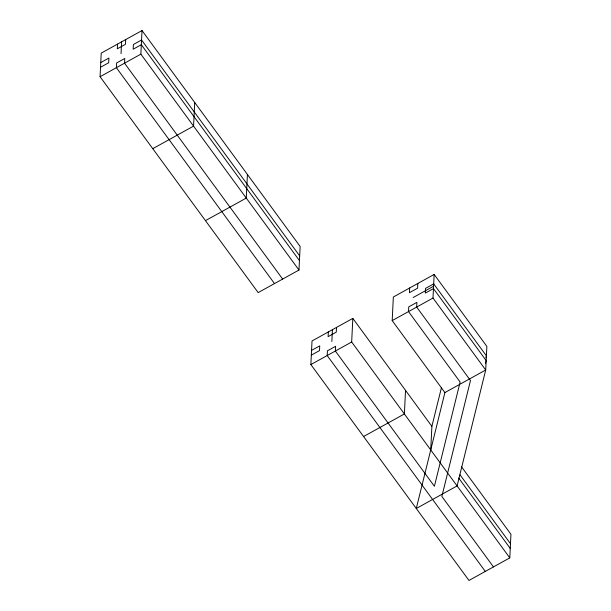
<?xml version="1.0" encoding="UTF-8"?>
<svg xmlns="http://www.w3.org/2000/svg" width="611" height="611" viewBox="0 0 611 611"><rect width="100%" height="100%" fill="white"/><g stroke="black" fill="none" stroke-linecap="round" stroke-linejoin="round"><path stroke-width="0.92" d="M100.059 76.719L101.212 53.119L142.019 30.55L300.131 246.432L298.978 270.039L258.17 292.608L100.059 76.719L140.866 54.15L142.019 30.55M117.533 44.091L117.304 48.811L125.461 44.297L125.698 39.578M121.039 53.638L121.612 41.831M194.718 102.511L193.565 126.118L152.758 148.679M247.424 174.471L246.271 198.079L205.464 220.64M461.603 466.911L510.941 534.281L509.788 557.881L468.981 580.45L310.869 364.568L312.022 340.961L352.83 318.392L431.885 426.341L430.732 449.94M328.351 331.933L328.115 336.653L336.279 332.14L336.508 327.42M331.849 341.48L332.43 329.68M509.788 557.881L351.676 342L352.83 318.392M444.9 392.567L392.193 320.607L393.347 297.007L434.154 274.438L486.86 346.399L485.707 369.999L457.089 485.921L416.282 508.489L444.9 392.567L485.707 369.999L433 298.038L434.154 274.438M409.675 287.98L409.439 292.7L417.603 288.186L417.832 283.466M405.536 390.36L404.383 413.96L363.576 436.529M431.885 426.341L441.486 387.473M485.944 357.679L486.402 355.839L433.695 283.878L425.531 288.392L425.302 293.112L433.466 288.598L486.165 360.559L485.485 363.324M100.746 62.559L108.911 58.045L108.682 62.765L100.517 67.279M311.564 350.401L319.729 345.887L319.492 350.615L311.335 355.128M413.173 297.526L433.581 286.238M310.869 364.568L351.676 342M392.193 320.607L433 298.038M299.665 255.872L141.553 39.99L133.397 44.504L133.16 49.224L141.324 44.71L299.436 260.599M460.022 474.823L510.483 543.721M458.67 478.008L510.254 548.441M140.866 54.15L298.978 270.039M282.649 279.067L124.537 63.177L124.774 58.457L116.609 62.971L116.38 67.691L274.492 283.58M493.467 566.909L441.852 496.438L470.478 380.516L416.679 307.066L416.908 302.346L408.751 306.859L408.515 311.579L460.129 382.051L434.398 486.264L335.355 351.027L335.584 346.307L327.427 350.821L327.19 355.541L485.302 571.422"/></g></svg>
